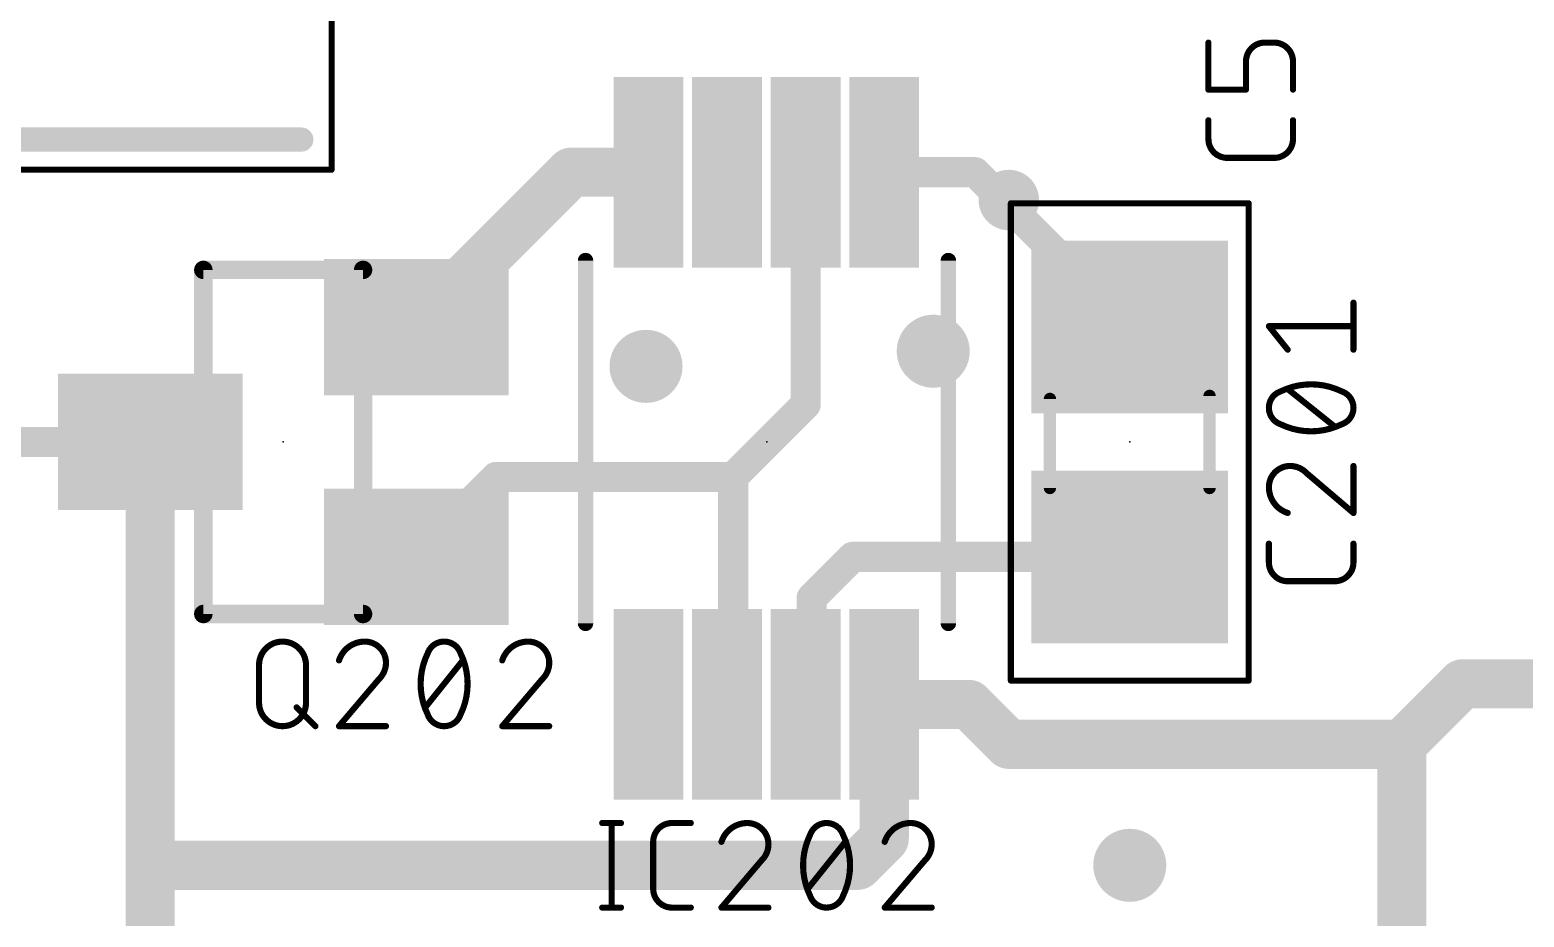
# Model space of a CAD drawing. Extents: x -59.9 to -20.9, y 122.9 to 183.1.
# Drawn here: x -49.09 to -36.74, y 140.07 to 147.41 of the extents above; entities that cross this region are included whole.
import ezdxf

# ---------------------------------------------------------------- set-up
doc = ezdxf.new("R2010")
doc.units = 0
for name, color, linetype in [('1', 12, 'CONTINUOUS'), ('18', 110, 'CONTINUOUS'), ('21', 253, 'CONTINUOUS'), ('23', 53, 'CONTINUOUS'), ('25', 253, 'CONTINUOUS'), ('29', 253, 'CONTINUOUS'), ('39', 12, 'CONTINUOUS'), ('51', 253, 'CONTINUOUS')]:
    doc.layers.add(name, color=color, linetype=linetype)

# ---------------------------------------------------------------- blocks, each defined once
blk = doc.blocks.new('RECT')
blk.add_solid([(-0.5, -0.5), (0.5, -0.5), (-0.5, 0.5), (0.5, 0.5)])
blk = doc.blocks.new('ROUNDV')
at = {"const_width": 0.5}
blk.add_lwpolyline([(0, -0.25, 1), (0, 0.25, 1), (0, -0.25)], format="xyb", dxfattribs=at)

msp = doc.modelspace()

# ---------------------------------------------------------------- linework, layer by layer
at = {"layer": '1'}
for points, const_width in [([(-45.9, 144.95), (-44.62, 146.23)], 0.4064), ([(-44.62, 146.23), (-43.98, 146.23)], 0.4064), ([(-42.68, 144.3103), (-42.68, 146.23)], 0.25), ([(-42.03, 146.23), (-41.28, 146.23)], 0.25), ([(-41.28, 146.23), (-40, 144.95)], 0.25), ([(-46, 144.95), (-46, 145)], 0.25), ([(-45.9, 144.95), (-46, 144.95)], 0.25), ([(-43.28, 143.7103), (-42.68, 144.3103)], 0.25), ([(-48.1, 140.5), (-48.1, 144)], 0.4064), ([(-50.2, 144), (-48.1, 144)], 0.25), ([(-45.9, 143.05), (-45.2397, 143.7103)], 0.25), ([(-45.2397, 143.7103), (-43.28, 143.7103)], 0.25), ([(-43.28, 141.88), (-43.28, 143.7103)], 0.25), ([(-42.63, 142.7103), (-42.2903, 143.05)], 0.25), ([(-42.2903, 143.05), (-40, 143.05)], 0.25), ([(-42.63, 141.88), (-42.63, 142.7103)], 0.25), ([(-37.25, 142), (-37.75, 141.5)], 0.4064), ([(-34.27, 142), (-37.25, 142)], 0.4064), ([(-43.33, 141.83), (-43.28, 141.88)], 0.25), ([(-42.68, 141.83), (-42.63, 141.88)], 0.25), ([(-42.03, 141.83), (-41.33, 141.83)], 0.4064), ([(-42.03, 141.83), (-42.03, 140.72)], 0.4064), ([(-41.33, 141.83), (-41, 141.5)], 0.4064), ([(-37.75, 141.5), (-41, 141.5)], 0.4064), ([(-37.75, 134.83), (-37.75, 141.5)], 0.4064), ([(-42.03, 140.72), (-42.25, 140.5)], 0.4064), ([(-48.1, 137), (-48.1, 140.5)], 0.4064), ([(-42.25, 140.5), (-48.1, 140.5)], 0.4064)]:
    msp.add_lwpolyline(points, dxfattribs=dict(at, const_width=const_width))
for points, const_width in [([(-44.62, 146.3316, 1), (-44.62, 146.1284)], 0.2032), ([(-44.5482, 146.1582, 1), (-44.6918, 146.3018)], 0.2032), ([(-43.98, 146.1284, 1), (-43.98, 146.3316)], 0.2032), ([(-42.6175, 146.23, 1), (-42.7425, 146.23)], 0.125), ([(-42.03, 146.2925, 1), (-42.03, 146.1675)], 0.125), ([(-41.2358, 146.2742, 1), (-41.3242, 146.1858)], 0.125), ([(-41.28, 146.1675, 1), (-41.28, 146.2925)], 0.125), ([(-45.9375, 145, 1), (-46.0625, 145)], 0.125), ([(-46, 145.0125, 1), (-46, 144.8875)], 0.125), ([(-45.9718, 145.0218, 1), (-45.8282, 144.8782)], 0.2032), ([(-45.9, 144.8875, 1), (-45.9, 145.0125)], 0.125), ([(-40.0442, 144.9058, 1), (-39.9558, 144.9942)], 0.125), ([(-46.0625, 144.95, 1), (-45.9375, 144.95)], 0.125), ([(-42.6358, 144.2661, 1), (-42.7242, 144.3545)], 0.125), ([(-42.7425, 144.3103, 1), (-42.6175, 144.3103)], 0.125), ([(-47.9984, 144, 1), (-48.2016, 144)], 0.2032), ([(-48.1, 143.9375, 1), (-48.1, 144.0625)], 0.125), ([(-45.2397, 143.7728, 1), (-45.2397, 143.6478)], 0.125), ([(-45.1955, 143.6661, 1), (-45.2839, 143.7545)], 0.125), ([(-43.2175, 143.7103, 1), (-43.3425, 143.7103)], 0.125), ([(-43.3242, 143.7545, 1), (-43.2358, 143.6661)], 0.125), ([(-43.28, 143.6478, 1), (-43.28, 143.7728)], 0.125), ([(-45.9442, 143.0942, 1), (-45.8558, 143.0058)], 0.125), ([(-42.2903, 143.1125, 1), (-42.2903, 142.9875)], 0.125), ([(-42.2461, 143.0058, 1), (-42.3345, 143.0942)], 0.125), ([(-40, 142.9875, 1), (-40, 143.1125)], 0.125), ([(-42.5675, 142.7103, 1), (-42.6925, 142.7103)], 0.125), ([(-42.6742, 142.7545, 1), (-42.5858, 142.6661)], 0.125), ([(-37.25, 142.1016, 1), (-37.25, 141.8984)], 0.2032), ([(-37.1782, 141.9282, 1), (-37.3218, 142.0718)], 0.2032), ([(-43.2358, 141.8358, 1), (-43.3242, 141.9242)], 0.125), ([(-42.5858, 141.8358, 1), (-42.6742, 141.9242)], 0.125), ([(-42.03, 141.9316, 1), (-42.03, 141.7284)], 0.2032), ([(-41.9284, 141.83, 1), (-42.1316, 141.83)], 0.2032), ([(-41.2582, 141.9018, 1), (-41.4018, 141.7582)], 0.2032), ([(-41.33, 141.7284, 1), (-41.33, 141.9316)], 0.2032), ([(-43.3742, 141.8742, 1), (-43.2858, 141.7858)], 0.125), ([(-43.3425, 141.88, 1), (-43.2175, 141.88)], 0.125), ([(-42.7242, 141.8742, 1), (-42.6358, 141.7858)], 0.125), ([(-42.6925, 141.88, 1), (-42.5675, 141.88)], 0.125), ([(-41, 141.6016, 1), (-41, 141.3984)], 0.2032), ([(-41.0718, 141.4282, 1), (-40.9282, 141.5718)], 0.2032), ([(-37.6484, 141.5, 1), (-37.8516, 141.5)], 0.2032), ([(-37.8218, 141.5718, 1), (-37.6782, 141.4282)], 0.2032), ([(-37.75, 141.3984, 1), (-37.75, 141.6016)], 0.2032), ([(-41.9582, 140.6482, 1), (-42.1018, 140.7918)], 0.2032), ([(-42.1316, 140.72, 1), (-41.9284, 140.72)], 0.2032), ([(-47.9984, 140.5, 1), (-48.2016, 140.5)], 0.2032), ([(-48.1, 140.6016, 1), (-48.1, 140.3984)], 0.2032), ([(-42.3218, 140.5718, 1), (-42.1782, 140.4282)], 0.2032), ([(-42.25, 140.3984, 1), (-42.25, 140.6016)], 0.2032), ([(-48.2016, 140.5, 1), (-47.9984, 140.5)], 0.2032)]:
    msp.add_lwpolyline(points, format="xyb", dxfattribs=dict(at, const_width=const_width))
at = {"layer": '21'}
for points, const_width in [([(-46.85, 146.5), (-57.85, 146.5)], 0.2), ([(-44.5, 142.5), (-44.5, 145.5)], 0.127), ([(-41.5, 142.5), (-41.5, 145.5)], 0.127), ([(-44.3622, 140.8496), (-44.2068, 140.8496)], 0.0508), ([(-44.2845, 140.8496), (-44.2845, 140.1504)], 0.0508), ([(-43.7852, 140.8496), (-43.6298, 140.8496)], 0.0508), ([(-43.9406, 140.3058), (-43.9406, 140.6942)], 0.0508), ([(-42.6624, 140.3058), (-42.3516, 140.6942)], 0.0508), ([(-43.0461, 140.5388), (-43.3762, 140.1504)], 0.0508), ([(-41.6961, 140.5388), (-42.0262, 140.1504)], 0.0508), ([(-44.3622, 140.1504), (-44.2068, 140.1504)], 0.0508), ([(-43.6298, 140.1504), (-43.7852, 140.1504)], 0.0508), ([(-43.3762, 140.1504), (-42.9878, 140.1504)], 0.0508), ([(-42.0262, 140.1504), (-41.6378, 140.1504)], 0.0508)]:
    msp.add_lwpolyline(points, dxfattribs=dict(at, const_width=const_width))
for points, const_width in [([(-46.85, 146.45, 1), (-46.85, 146.55)], 0.1), ([(-41, 145.9, 1), (-41, 146.1, 1), (-41, 145.9)], 0.3), ([(-44.4682, 145.5, 1), (-44.5318, 145.5)], 0.0635), ([(-41.4682, 145.5, 1), (-41.5318, 145.5)], 0.0635), ([(-44.5318, 142.5, 1), (-44.4682, 142.5)], 0.0635), ([(-41.5318, 142.5, 1), (-41.4682, 142.5)], 0.0635), ([(-44.3622, 140.8623, 1), (-44.3622, 140.8369)], 0.0254), ([(-44.2718, 140.8496, 1), (-44.2972, 140.8496)], 0.0254), ([(-44.2068, 140.8369, 1), (-44.2068, 140.8623)], 0.0254), ([(-43.7852, 140.8496, 0.4142), (-43.9406, 140.6942)], 0.0508), ([(-43.7852, 140.8623, 1), (-43.7852, 140.8369)], 0.0254), ([(-43.7852, 140.8369, 1), (-43.7852, 140.8623)], 0.0254), ([(-43.6298, 140.8369, 1), (-43.6298, 140.8623)], 0.0254), ([(-43.1626, 140.8496, 0.3252), (-43.3762, 140.6942)], 0.0508), ([(-42.9878, 140.6748, 0.4142), (-43.1626, 140.8496)], 0.0508), ([(-43.1626, 140.8623, 1), (-43.1626, 140.8369)], 0.0254), ([(-43.1626, 140.8369, 1), (-43.1626, 140.8623)], 0.0254), ([(-42.507, 140.8496, 0.3205), (-42.643, 140.7525)], 0.0508), ([(-42.3711, 140.7525, 0.3205), (-42.507, 140.8496)], 0.0508), ([(-42.507, 140.8623, 1), (-42.507, 140.8369)], 0.0254), ([(-42.507, 140.8369, 1), (-42.507, 140.8623)], 0.0254), ([(-41.8126, 140.8496, 0.3252), (-42.0262, 140.6942)], 0.0508), ([(-41.6378, 140.6748, 0.4142), (-41.8126, 140.8496)], 0.0508), ([(-41.8126, 140.8623, 1), (-41.8126, 140.8369)], 0.0254), ([(-41.8126, 140.8369, 1), (-41.8126, 140.8623)], 0.0254), ([(-42.643, 140.7525, 0.1139), (-42.7012, 140.5)], 0.0508), ([(-42.655, 140.7566, 1), (-42.631, 140.7484)], 0.0254), ([(-42.6316, 140.7469, 1), (-42.6544, 140.7581)], 0.0254), ([(-42.3128, 140.5, 0.1139), (-42.3711, 140.7525)], 0.0508), ([(-42.3596, 140.7581, 1), (-42.3825, 140.7469)], 0.0254), ([(-42.3831, 140.7484, 1), (-42.3591, 140.7566)], 0.0254), ([(-43.9278, 140.6942, 1), (-43.9533, 140.6942)], 0.0254), ([(-43.9533, 140.6942, 1), (-43.9278, 140.6942)], 0.0254), ([(-43.3883, 140.6981, 1), (-43.3642, 140.6903)], 0.0254), ([(-43.0461, 140.5388, 0.2053), (-42.9878, 140.6748)], 0.0508), ([(-42.9751, 140.6748, 1), (-43.0005, 140.6748)], 0.0254), ([(-43.0005, 140.6748, 1), (-42.9751, 140.6748)], 0.0254), ([(-42.3417, 140.6863, 1), (-42.3616, 140.7022)], 0.0254), ([(-42.0383, 140.6981, 1), (-42.0142, 140.6903)], 0.0254), ([(-41.6961, 140.5388, 0.2053), (-41.6378, 140.6748)], 0.0508), ([(-41.6251, 140.6748, 1), (-41.6505, 140.6748)], 0.0254), ([(-41.6505, 140.6748, 1), (-41.6251, 140.6748)], 0.0254), ([(-43.0548, 140.548, 1), (-43.0373, 140.5296)], 0.0254), ([(-43.0364, 140.5306, 1), (-43.0557, 140.5471)], 0.0254), ([(-42.7012, 140.5, 0.1139), (-42.643, 140.2475)], 0.0508), ([(-42.6885, 140.5, 1), (-42.7139, 140.5)], 0.0254), ([(-42.7139, 140.5, 1), (-42.6885, 140.5)], 0.0254), ([(-42.3711, 140.2475, 0.1139), (-42.3128, 140.5)], 0.0508), ([(-42.3001, 140.5, 1), (-42.3255, 140.5)], 0.0254), ([(-42.3255, 140.5, 1), (-42.3001, 140.5)], 0.0254), ([(-41.7048, 140.548, 1), (-41.6873, 140.5296)], 0.0254), ([(-41.6864, 140.5306, 1), (-41.7057, 140.5471)], 0.0254), ([(-43.9278, 140.3058, 1), (-43.9533, 140.3058)], 0.0254), ([(-43.9406, 140.3058, 0.4142), (-43.7852, 140.1504)], 0.0508), ([(-43.9533, 140.3058, 1), (-43.9278, 140.3058)], 0.0254), ([(-42.6723, 140.3137, 1), (-42.6525, 140.2978)], 0.0254), ([(-42.643, 140.2475, 0.3205), (-42.507, 140.1504)], 0.0508), ([(-42.631, 140.2516, 1), (-42.655, 140.2434)], 0.0254), ([(-42.6544, 140.2419, 1), (-42.6316, 140.2531)], 0.0254), ([(-42.507, 140.1504, 0.3205), (-42.3711, 140.2475)], 0.0508), ([(-42.3825, 140.2531, 1), (-42.3596, 140.2419)], 0.0254), ([(-42.3591, 140.2434, 1), (-42.3831, 140.2516)], 0.0254), ([(-44.3622, 140.1631, 1), (-44.3622, 140.1377)], 0.0254), ([(-44.2972, 140.1504, 1), (-44.2718, 140.1504)], 0.0254), ([(-44.2068, 140.1377, 1), (-44.2068, 140.1631)], 0.0254), ([(-43.7852, 140.1631, 1), (-43.7852, 140.1377)], 0.0254), ([(-43.7852, 140.1377, 1), (-43.7852, 140.1631)], 0.0254), ([(-43.6298, 140.1377, 1), (-43.6298, 140.1631)], 0.0254), ([(-43.3762, 140.1631, 1), (-43.3762, 140.1377)], 0.0254), ([(-43.3859, 140.1586, 1), (-43.3666, 140.1422)], 0.0254), ([(-42.9878, 140.1377, 1), (-42.9878, 140.1631)], 0.0254), ([(-42.507, 140.1631, 1), (-42.507, 140.1377)], 0.0254), ([(-42.507, 140.1377, 1), (-42.507, 140.1631)], 0.0254), ([(-42.0262, 140.1631, 1), (-42.0262, 140.1377)], 0.0254), ([(-42.0359, 140.1586, 1), (-42.0166, 140.1422)], 0.0254), ([(-41.6378, 140.1377, 1), (-41.6378, 140.1631)], 0.0254)]:
    msp.add_lwpolyline(points, format="xyb", dxfattribs=dict(at, const_width=const_width))
at = {"layer": '23'}
for p in [(-47, 144), (-43, 144), (-40, 144)]:
    msp.add_point(p, dxfattribs=at)
at = {"layer": '25', "const_width": 0.0508}
for points in [[(-39.3496, 146.9129), (-39.3496, 147.3014)], [(-38.8058, 147.3014), (-38.8835, 147.3014)], [(-39.0388, 147.146), (-39.0388, 146.9129)], [(-38.6504, 146.9129), (-38.6504, 147.146)], [(-39.0388, 146.9129), (-39.3496, 146.9129)], [(-39.3496, 146.504), (-39.3496, 146.6594)], [(-38.6504, 146.6594), (-38.6504, 146.504)], [(-38.8058, 146.3486), (-39.1942, 146.3486)], [(-38.1504, 144.7629), (-38.1504, 145.1514)], [(-38.6942, 144.7629), (-38.8496, 144.9572)], [(-38.8496, 144.9572), (-38.1504, 144.9572)], [(-38.3058, 144.1268), (-38.6942, 144.4375)], [(-38.1504, 143.4129), (-38.1504, 143.8014)], [(-38.5388, 143.7431), (-38.1504, 143.4129)], [(-38.8496, 143.004), (-38.8496, 143.1594)], [(-38.1504, 143.1594), (-38.1504, 143.004)], [(-38.3058, 142.8486), (-38.6942, 142.8486)], [(-45.8248, 141.8058), (-45.5141, 142.1942)], [(-47.1998, 141.8446), (-47.1998, 142.1554)], [(-46.8113, 142.1554), (-46.8113, 141.8446)], [(-46.2085, 142.0388), (-46.5387, 141.6504)], [(-44.8585, 142.0388), (-45.1887, 141.6504)], [(-46.889, 141.8058), (-46.7337, 141.6504)], [(-46.5387, 141.6504), (-46.1502, 141.6504)], [(-45.1887, 141.6504), (-44.8002, 141.6504)]]:
    msp.add_lwpolyline(points, dxfattribs=at)
at = {"layer": '25'}
for points, const_width in [([(-39.3369, 147.3014, 1), (-39.3623, 147.3014)], 0.0254), ([(-38.8835, 147.3014, 0.4142), (-39.0388, 147.146)], 0.0508), ([(-38.8835, 147.3141, 1), (-38.8835, 147.2887)], 0.0254), ([(-38.8835, 147.2887, 1), (-38.8835, 147.3141)], 0.0254), ([(-38.6504, 147.146, 0.4142), (-38.8058, 147.3014)], 0.0508), ([(-38.8058, 147.3141, 1), (-38.8058, 147.2887)], 0.0254), ([(-38.8058, 147.2887, 1), (-38.8058, 147.3141)], 0.0254), ([(-39.0261, 147.146, 1), (-39.0515, 147.146)], 0.0254), ([(-39.0515, 147.146, 1), (-39.0261, 147.146)], 0.0254), ([(-38.6377, 147.146, 1), (-38.6631, 147.146)], 0.0254), ([(-38.6631, 147.146, 1), (-38.6377, 147.146)], 0.0254), ([(-39.3496, 146.9256, 1), (-39.3496, 146.9002)], 0.0254), ([(-39.3623, 146.9129, 1), (-39.3369, 146.9129)], 0.0254), ([(-39.0515, 146.9129, 1), (-39.0261, 146.9129)], 0.0254), ([(-39.0388, 146.9002, 1), (-39.0388, 146.9256)], 0.0254), ([(-38.6631, 146.9129, 1), (-38.6377, 146.9129)], 0.0254), ([(-39.3369, 146.6594, 1), (-39.3623, 146.6594)], 0.0254), ([(-38.6377, 146.6594, 1), (-38.6631, 146.6594)], 0.0254), ([(-39.3496, 146.504, 0.4142), (-39.1942, 146.3486)], 0.0508), ([(-39.3369, 146.504, 1), (-39.3623, 146.504)], 0.0254), ([(-39.3623, 146.504, 1), (-39.3369, 146.504)], 0.0254), ([(-38.8058, 146.3486, 0.4142), (-38.6504, 146.504)], 0.0508), ([(-38.6377, 146.504, 1), (-38.6631, 146.504)], 0.0254), ([(-38.6631, 146.504, 1), (-38.6377, 146.504)], 0.0254), ([(-39.1942, 146.3613, 1), (-39.1942, 146.3359)], 0.0254), ([(-39.1942, 146.3359, 1), (-39.1942, 146.3613)], 0.0254), ([(-38.8058, 146.3613, 1), (-38.8058, 146.3359)], 0.0254), ([(-38.8058, 146.3359, 1), (-38.8058, 146.3613)], 0.0254), ([(-38.1377, 145.1514, 1), (-38.1631, 145.1514)], 0.0254), ([(-38.8496, 144.9699, 1), (-38.8496, 144.9445)], 0.0254), ([(-38.8397, 144.9651, 1), (-38.8595, 144.9492)], 0.0254), ([(-38.1504, 144.9445, 1), (-38.1504, 144.9699)], 0.0254), ([(-38.7041, 144.755, 1), (-38.6843, 144.7709)], 0.0254), ([(-38.1631, 144.7629, 1), (-38.1377, 144.7629)], 0.0254), ([(-38.7525, 144.4181, 0.3205), (-38.8496, 144.2822)], 0.0508), ([(-38.5, 144.4764, 0.1139), (-38.7525, 144.4181)], 0.0508), ([(-38.7581, 144.4295, 1), (-38.7469, 144.4067)], 0.0254), ([(-38.7484, 144.4061, 1), (-38.7566, 144.4301)], 0.0254), ([(-38.6863, 144.4474, 1), (-38.7022, 144.4276)], 0.0254), ([(-38.2475, 144.4181, 0.1139), (-38.5, 144.4764)], 0.0508), ([(-38.5, 144.4891, 1), (-38.5, 144.4637)], 0.0254), ([(-38.5, 144.4637, 1), (-38.5, 144.4891)], 0.0254), ([(-38.1504, 144.2822, 0.3205), (-38.2475, 144.4181)], 0.0508), ([(-38.2434, 144.4301, 1), (-38.2516, 144.4061)], 0.0254), ([(-38.2531, 144.4067, 1), (-38.2419, 144.4295)], 0.0254), ([(-38.8496, 144.2822, 0.3205), (-38.7525, 144.1462)], 0.0508), ([(-38.8369, 144.2822, 1), (-38.8623, 144.2822)], 0.0254), ([(-38.8623, 144.2822, 1), (-38.8369, 144.2822)], 0.0254), ([(-38.2475, 144.1462, 0.3205), (-38.1504, 144.2822)], 0.0508), ([(-38.1377, 144.2822, 1), (-38.1631, 144.2822)], 0.0254), ([(-38.1631, 144.2822, 1), (-38.1377, 144.2822)], 0.0254), ([(-38.7525, 144.1462, 0.1139), (-38.5, 144.0879)], 0.0508), ([(-38.7469, 144.1576, 1), (-38.7581, 144.1348)], 0.0254), ([(-38.7566, 144.1342, 1), (-38.7484, 144.1582)], 0.0254), ([(-38.5, 144.0879, 0.1139), (-38.2475, 144.1462)], 0.0508), ([(-38.5, 144.1006, 1), (-38.5, 144.0752)], 0.0254), ([(-38.5, 144.0752, 1), (-38.5, 144.1006)], 0.0254), ([(-38.3137, 144.1169, 1), (-38.2978, 144.1367)], 0.0254), ([(-38.2516, 144.1582, 1), (-38.2434, 144.1342)], 0.0254), ([(-38.2419, 144.1348, 1), (-38.2531, 144.1576)], 0.0254), ([(-38.6748, 143.8014, 0.4142), (-38.8496, 143.6266)], 0.0508), ([(-38.5388, 143.7431, 0.2053), (-38.6748, 143.8014)], 0.0508), ([(-38.6748, 143.8141, 1), (-38.6748, 143.7887)], 0.0254), ([(-38.6748, 143.7887, 1), (-38.6748, 143.8141)], 0.0254), ([(-38.1377, 143.8014, 1), (-38.1631, 143.8014)], 0.0254), ([(-38.5306, 143.7528, 1), (-38.5471, 143.7334)], 0.0254), ([(-38.548, 143.7343, 1), (-38.5296, 143.7519)], 0.0254), ([(-38.8496, 143.6266, 0.3252), (-38.6942, 143.4129)], 0.0508), ([(-38.8369, 143.6266, 1), (-38.8623, 143.6266)], 0.0254), ([(-38.8623, 143.6266, 1), (-38.8369, 143.6266)], 0.0254), ([(-38.6981, 143.4008, 1), (-38.6903, 143.425)], 0.0254), ([(-38.1631, 143.4129, 1), (-38.1377, 143.4129)], 0.0254), ([(-38.1586, 143.4033, 1), (-38.1422, 143.4226)], 0.0254), ([(-38.8369, 143.1594, 1), (-38.8623, 143.1594)], 0.0254), ([(-38.1377, 143.1594, 1), (-38.1631, 143.1594)], 0.0254), ([(-38.8496, 143.004, 0.4142), (-38.6942, 142.8486)], 0.0508), ([(-38.8369, 143.004, 1), (-38.8623, 143.004)], 0.0254), ([(-38.8623, 143.004, 1), (-38.8369, 143.004)], 0.0254), ([(-38.3058, 142.8486, 0.4142), (-38.1504, 143.004)], 0.0508), ([(-38.1377, 143.004, 1), (-38.1631, 143.004)], 0.0254), ([(-38.1631, 143.004, 1), (-38.1377, 143.004)], 0.0254), ([(-38.6942, 142.8613, 1), (-38.6942, 142.8359)], 0.0254), ([(-38.6942, 142.8359, 1), (-38.6942, 142.8613)], 0.0254), ([(-38.3058, 142.8613, 1), (-38.3058, 142.8359)], 0.0254), ([(-38.3058, 142.8359, 1), (-38.3058, 142.8613)], 0.0254), ([(-46.8113, 142.1554, 1), (-47.1998, 142.1554)], 0.0508), ([(-46.325, 142.3496, 0.3252), (-46.5387, 142.1942)], 0.0508), ([(-46.1502, 142.1748, 0.4142), (-46.325, 142.3496)], 0.0508), ([(-46.325, 142.3623, 1), (-46.325, 142.3369)], 0.0254), ([(-46.325, 142.3369, 1), (-46.325, 142.3623)], 0.0254), ([(-45.6694, 142.3496, 0.3205), (-45.8054, 142.2525)], 0.0508), ([(-45.5335, 142.2525, 0.3205), (-45.6694, 142.3496)], 0.0508), ([(-45.6694, 142.3623, 1), (-45.6694, 142.3369)], 0.0254), ([(-45.6694, 142.3369, 1), (-45.6694, 142.3623)], 0.0254), ([(-44.975, 142.3496, 0.3252), (-45.1887, 142.1942)], 0.0508), ([(-44.8002, 142.1748, 0.4142), (-44.975, 142.3496)], 0.0508), ([(-44.975, 142.3623, 1), (-44.975, 142.3369)], 0.0254), ([(-44.975, 142.3369, 1), (-44.975, 142.3623)], 0.0254), ([(-46.5507, 142.1981, 1), (-46.5266, 142.1903)], 0.0254), ([(-45.8054, 142.2525, 0.1139), (-45.8637, 142)], 0.0508), ([(-45.8174, 142.2566, 1), (-45.7934, 142.2484)], 0.0254), ([(-45.794, 142.2469, 1), (-45.8168, 142.2581)], 0.0254), ([(-45.4752, 142, 0.1139), (-45.5335, 142.2525)], 0.0508), ([(-45.5221, 142.2581, 1), (-45.5449, 142.2469)], 0.0254), ([(-45.5455, 142.2484, 1), (-45.5215, 142.2566)], 0.0254), ([(-45.5041, 142.1863, 1), (-45.524, 142.2022)], 0.0254), ([(-45.2007, 142.1981, 1), (-45.1766, 142.1903)], 0.0254), ([(-47.1871, 142.1554, 1), (-47.2125, 142.1554)], 0.0254), ([(-47.2125, 142.1554, 1), (-47.1871, 142.1554)], 0.0254), ([(-46.7986, 142.1554, 1), (-46.824, 142.1554)], 0.0254), ([(-46.824, 142.1554, 1), (-46.7986, 142.1554)], 0.0254), ([(-46.2085, 142.0388, 0.2053), (-46.1502, 142.1748)], 0.0508), ([(-46.1375, 142.1748, 1), (-46.1629, 142.1748)], 0.0254), ([(-46.1629, 142.1748, 1), (-46.1375, 142.1748)], 0.0254), ([(-44.8585, 142.0388, 0.2053), (-44.8002, 142.1748)], 0.0508), ([(-44.7875, 142.1748, 1), (-44.8129, 142.1748)], 0.0254), ([(-44.8129, 142.1748, 1), (-44.7875, 142.1748)], 0.0254), ([(-46.2172, 142.048, 1), (-46.1997, 142.0296)], 0.0254), ([(-46.1988, 142.0306, 1), (-46.2182, 142.0471)], 0.0254), ([(-45.8637, 142, 0.1139), (-45.8054, 141.7475)], 0.0508), ([(-45.851, 142, 1), (-45.8764, 142)], 0.0254), ([(-45.8764, 142, 1), (-45.851, 142)], 0.0254), ([(-45.5335, 141.7475, 0.1139), (-45.4752, 142)], 0.0508), ([(-45.4625, 142, 1), (-45.4879, 142)], 0.0254), ([(-45.4879, 142, 1), (-45.4625, 142)], 0.0254), ([(-44.8672, 142.048, 1), (-44.8497, 142.0296)], 0.0254), ([(-44.8488, 142.0306, 1), (-44.8682, 142.0471)], 0.0254), ([(-47.1998, 141.8446, 1), (-46.8113, 141.8446)], 0.0508), ([(-47.1871, 141.8446, 1), (-47.2125, 141.8446)], 0.0254), ([(-47.2125, 141.8446, 1), (-47.1871, 141.8446)], 0.0254), ([(-46.7986, 141.8446, 1), (-46.824, 141.8446)], 0.0254), ([(-46.824, 141.8446, 1), (-46.7986, 141.8446)], 0.0254), ([(-46.8801, 141.8148, 1), (-46.898, 141.7968)], 0.0254), ([(-45.8347, 141.8137, 1), (-45.8149, 141.7978)], 0.0254), ([(-45.8054, 141.7475, 0.3205), (-45.6694, 141.6504)], 0.0508), ([(-45.7934, 141.7516, 1), (-45.8174, 141.7434)], 0.0254), ([(-45.8168, 141.7419, 1), (-45.794, 141.7531)], 0.0254), ([(-45.6694, 141.6504, 0.3205), (-45.5335, 141.7475)], 0.0508), ([(-45.5449, 141.7531, 1), (-45.5221, 141.7419)], 0.0254), ([(-45.5215, 141.7434, 1), (-45.5455, 141.7516)], 0.0254), ([(-46.7426, 141.6414, 1), (-46.7247, 141.6594)], 0.0254), ([(-46.5387, 141.6631, 1), (-46.5387, 141.6377)], 0.0254), ([(-46.5483, 141.6586, 1), (-46.529, 141.6422)], 0.0254), ([(-46.1502, 141.6377, 1), (-46.1502, 141.6631)], 0.0254), ([(-45.6694, 141.6631, 1), (-45.6694, 141.6377)], 0.0254), ([(-45.6694, 141.6377, 1), (-45.6694, 141.6631)], 0.0254), ([(-45.1887, 141.6631, 1), (-45.1887, 141.6377)], 0.0254), ([(-45.1983, 141.6586, 1), (-45.179, 141.6422)], 0.0254), ([(-44.8002, 141.6377, 1), (-44.8002, 141.6631)], 0.0254)]:
    msp.add_lwpolyline(points, format="xyb", dxfattribs=dict(at, const_width=const_width))
at = {"layer": '39'}
for points, const_width in [([(-46.6, 159.75), (-46.6, 146.25)], 0.05), ([(-46.6, 146.25), (-58.1, 146.25)], 0.05), ([(-40.983, 142.027), (-40.983, 145.973)], 0.0508), ([(-40.983, 145.973), (-39.017, 145.973)], 0.0508), ([(-39.017, 145.973), (-39.017, 142.027)], 0.0508), ([(-39.017, 142.027), (-40.983, 142.027)], 0.0508)]:
    msp.add_lwpolyline(points, dxfattribs=dict(at, const_width=const_width))
for points, const_width in [([(-46.6125, 146.25, 1), (-46.5875, 146.25)], 0.025), ([(-46.6, 146.2375, 1), (-46.6, 146.2625)], 0.025), ([(-40.9703, 145.973, 1), (-40.9957, 145.973)], 0.0254), ([(-40.983, 145.9857, 1), (-40.983, 145.9603)], 0.0254), ([(-39.0043, 145.973, 1), (-39.0297, 145.973)], 0.0254), ([(-39.017, 145.9603, 1), (-39.017, 145.9857)], 0.0254), ([(-40.983, 142.0397, 1), (-40.983, 142.0143)], 0.0254), ([(-40.9957, 142.027, 1), (-40.9703, 142.027)], 0.0254), ([(-39.0297, 142.027, 1), (-39.0043, 142.027)], 0.0254), ([(-39.017, 142.0143, 1), (-39.017, 142.0397)], 0.0254)]:
    msp.add_lwpolyline(points, format="xyb", dxfattribs=dict(at, const_width=const_width))
at = {"layer": '51'}
for points, const_width in [([(-47.6604, 145.4224), (-46.3396, 145.4224)], 0.1524), ([(-47.6604, 142.5776), (-47.6604, 145.4224)], 0.1524), ([(-46.3396, 145.4224), (-46.3396, 142.5776)], 0.1524), ([(-40.66, 144.356), (-40.66, 143.619)], 0.1016), ([(-39.34, 144.381), (-39.34, 143.619)], 0.1016), ([(-46.3396, 142.5776), (-47.6604, 142.5776)], 0.1524)]:
    msp.add_lwpolyline(points, dxfattribs=dict(at, const_width=const_width))
for points, const_width in [([(-47.6604, 145.4605, 1), (-47.6604, 145.3843)], 0.0762), ([(-47.6223, 145.4224, 1), (-47.6985, 145.4224)], 0.0762), ([(-46.3015, 145.4224, 1), (-46.3777, 145.4224)], 0.0762), ([(-46.3396, 145.3843, 1), (-46.3396, 145.4605)], 0.0762), ([(-40.6346, 144.356, 1), (-40.6854, 144.356)], 0.0508), ([(-39.3146, 144.381, 1), (-39.3654, 144.381)], 0.0508), ([(-40.6854, 143.619, 1), (-40.6346, 143.619)], 0.0508), ([(-39.3654, 143.619, 1), (-39.3146, 143.619)], 0.0508), ([(-47.6604, 142.6157, 1), (-47.6604, 142.5395)], 0.0762), ([(-47.6985, 142.5776, 1), (-47.6223, 142.5776)], 0.0762), ([(-46.3777, 142.5776, 1), (-46.3015, 142.5776)], 0.0762), ([(-46.3396, 142.5395, 1), (-46.3396, 142.6157)], 0.0762)]:
    msp.add_lwpolyline(points, format="xyb", dxfattribs=dict(at, const_width=const_width))

# ---------------------------------------------------------------- block references
at = {"layer": '1', "rotation": 270}
for p, xscale, yscale in [((-43.98, 146.23), 1.45, 0.45), ((-43.33, 146.23), 1.45, 0.45), ((-42.68, 146.23), 1.45, 0.45), ((-42.03, 146.23), 1.45, 0.45), ((-40, 144.95), 1.3, 1.5), ((-40, 143.05), 1.3, 1.5), ((-43.98, 141.83), 1.45, 0.45), ((-43.33, 141.83), 1.45, 0.45), ((-42.68, 141.83), 1.45, 0.45), ((-42.03, 141.83), 1.45, 0.45)]:
    msp.add_blockref('RECT', p, dxfattribs=dict(at, xscale=xscale, yscale=yscale))
at = {"layer": '1', "yscale": 1.4, "rotation": 90}
for p in [(-45.9, 144.95), (-48.1, 144), (-45.9, 143.05)]:
    msp.add_blockref('RECT', p, dxfattribs=at)
at = {"layer": '18', "xscale": 0.604, "yscale": 0.604}
for p in [(-46, 145), (-46, 145), (-41.625, 144.75), (-41.625, 144.75), (-44, 144.625), (-44, 144.625), (-40, 140.5), (-40, 140.5)]:
    msp.add_blockref('ROUNDV', p, dxfattribs=at)
at = {"layer": '29'}
for p, xscale, yscale, rotation in [((-43.98, 146.23), 1.577, 0.577, 270), ((-43.33, 146.23), 1.577, 0.577, 270), ((-42.68, 146.23), 1.577, 0.577, 270), ((-42.03, 146.23), 1.577, 0.577, 270), ((-40, 144.95), 1.427, 1.627, 270), ((-45.9, 144.95), 1.127, 1.527, 90), ((-48.1, 144), 1.127, 1.527, 90), ((-40, 143.05), 1.427, 1.627, 270), ((-45.9, 143.05), 1.127, 1.527, 90), ((-43.98, 141.83), 1.577, 0.577, 270), ((-43.33, 141.83), 1.577, 0.577, 270), ((-42.68, 141.83), 1.577, 0.577, 270), ((-42.03, 141.83), 1.577, 0.577, 270)]:
    msp.add_blockref('RECT', p, dxfattribs=dict(at, xscale=xscale, yscale=yscale, rotation=rotation))
at = {"layer": '51'}
for p, xscale, yscale, rotation in [((-45.9967, 144.9398), 0.4572, 0.5842, 90), ((-39.9989, 144.7172), 0.7501, 1.4501, 270), ((-48.0033, 144), 0.4572, 0.5842, 90), ((-39.9989, 143.2694), 0.7501, 1.4501, 270), ((-45.9967, 143.0602), 0.4572, 0.5842, 90)]:
    msp.add_blockref('RECT', p, dxfattribs=dict(at, xscale=xscale, yscale=yscale, rotation=rotation))

doc.saveas('drawing.dxf')
